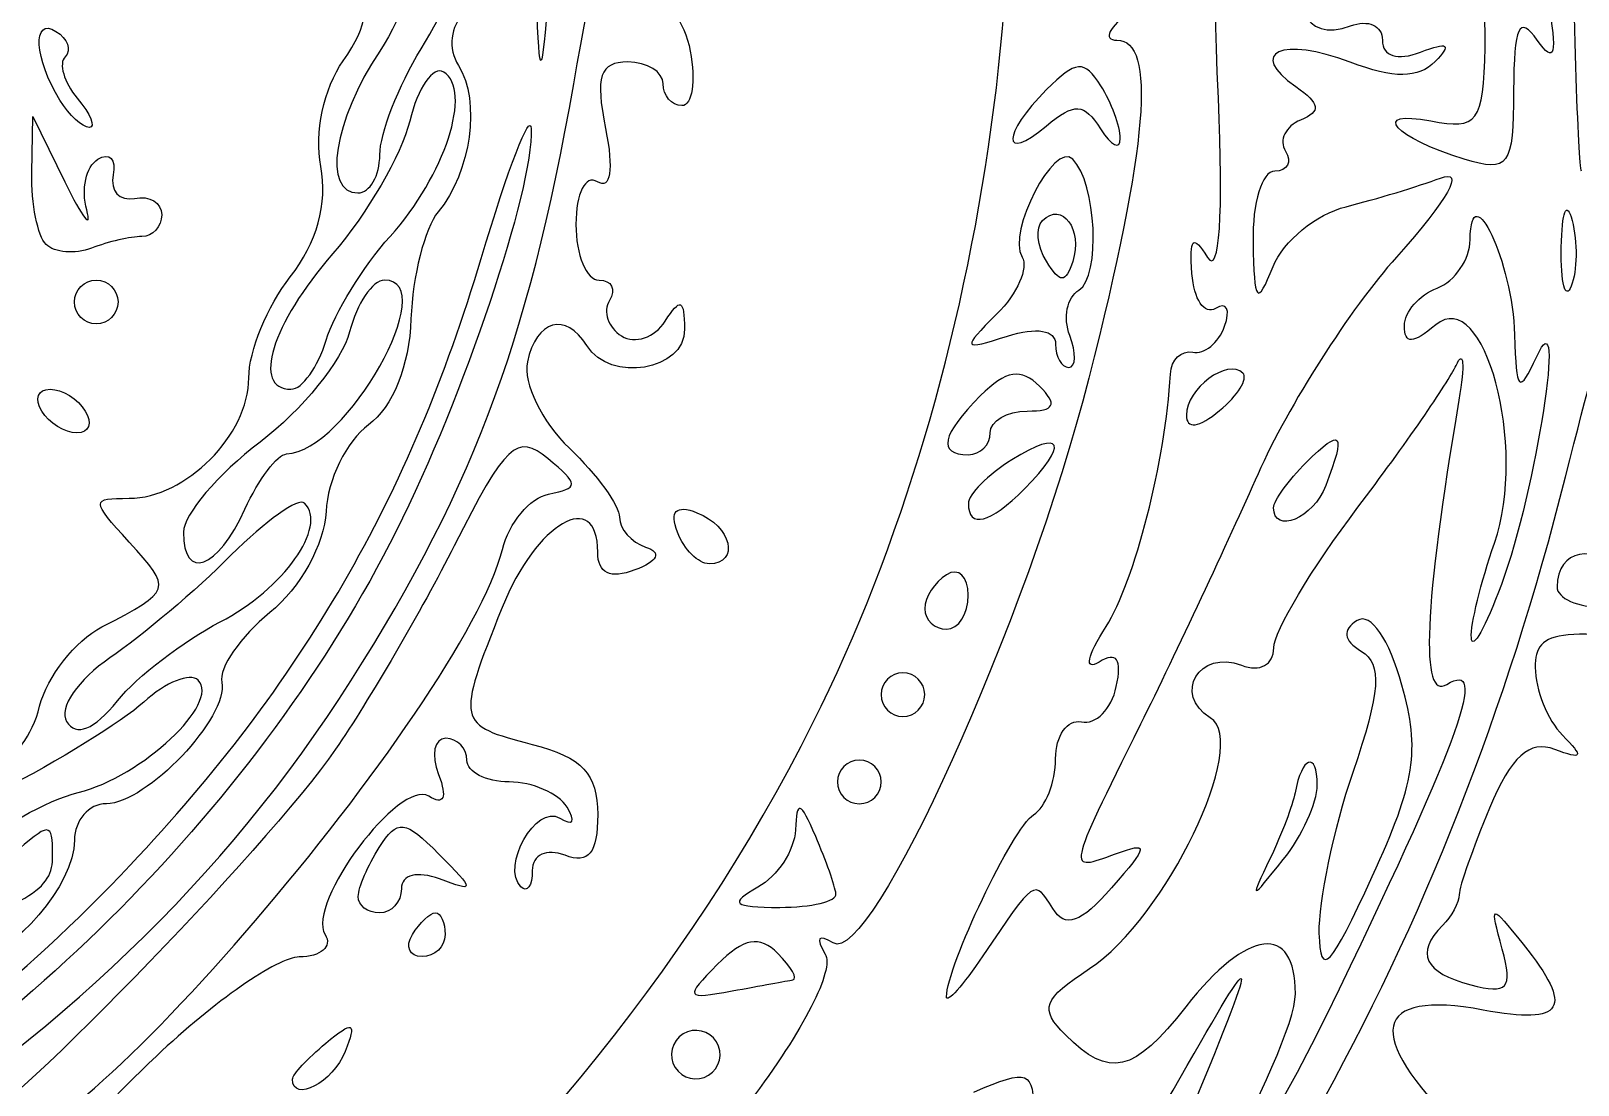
# Model space of a CAD drawing. Header units: millimetres. Extents: x 89 to 151, y 168 to 272.
# Drawn here: x 128.16 to 139.71, y 212.75 to 220.61 of the extents above; entities that cross this region are included whole.
import ezdxf

# ---------------------------------------------------------------- set-up
doc = ezdxf.new("R2010")
doc.units = ezdxf.units.MM
doc.layers.add('Layer_1', color=7, linetype='CONTINUOUS')

msp = doc.modelspace()

# ---------------------------------------------------------------- linework, layer by layer
at = {"layer": 'Layer_1', "color": 7}
for points in [[(128.37215, 220.096528)], [(135.73941, 218.894273)], [(128.48017, 218.590429)], [(130.3601, 218.305549)], [(135.91324, 218.341046)], [(137.20631, 218.06007)], [(128.23592, 217.776322)], [(135.31883, 217.61356)], [(135.57474, 217.194871)], [(129.75327, 217.043681)], [(137.43578, 217.055248)], [(132.98387, 216.872517)], [(135.15601, 216.402006)], [(129.56939, 216.203307)], [(138.91263, 216.083019)], [(138.39465, 215.73135)], [(134.83036, 215.659702)], [(134.50472, 215.008358)], [(137.76146, 214.985244)], [(134.16763, 214.173906)], [(131.00434, 213.868596)], [(133.84513, 213.530862)], [(133.27479, 213.068404)], [(130.10882, 212.790324)]]:
    msp.add_lwpolyline(points, close=True, dxfattribs=at)
for points in [[(128.16185, 219.553789), (128.16985, 219.974411), (128.4092, 219.485947)], [(136.14215, 219.882568), (136.14279, 219.882584)], [(128.26881, 219.019546), (128.26813, 219.019556)], [(139.5832, 218.997473), (139.5842, 218.997473)], [(130.59889, 214.153553), (130.59978, 214.153554)], [(134.99251, 213.405453), (134.99345, 213.405448)]]:
    msp.add_lwpolyline(points, dxfattribs=at)
for points in [[(133.99592, 215.44852), (135.31877, 218.088198), (135.81085, 221.664406), (135.23478, 224.451977)], [(132.20866, 220.218624), (132.49066, 221.835716), (132.74497, 222.517484), (132.94527, 222.193387)], [(139.73584, 219.567347), (139.70894, 219.612127), (139.67494, 220.754866), (139.66044, 222.106776)], [(138.08254, 208.342776), (140.99354, 211.840698), (142.75048, 216.892895), (142.83527, 222.009581)], [(132.299627, 176.529913), (143.302082, 184.125524), (150.475874, 202.01942), (150.475874, 221.867706)], [(137.02335, 220.11145), (136.97475, 221.192497), (137.00685, 221.506326), (137.15699, 221.421783)], [(131.08472, 221.389439), (131.08413, 221.148456), (130.93808, 220.73148), (130.76015, 220.462826)], [(131.07004, 220.48056), (131.23981, 220.758969), (131.4142, 221.125317), (131.4576, 221.294666)], [(139.01541, 220.490496), (139.03131, 221.051384), (138.86751, 221.348913), (138.53895, 221.355913)], [(137.80696, 221.149065), (137.51897, 220.861086), (137.65946, 220.51577), (138.00989, 220.650242)], [(130.48701, 220.390714), (130.68, 220.666237), (130.69518, 220.814296), (130.55371, 221.04087)], [(132.01307, 220.788471), (131.96187, 220.21792), (131.95127, 220.242515), (131.92727, 220.986887)], [(132.77625, 220.869901), (132.90011, 220.869901), (133.03652, 220.686727), (133.07932, 220.462849)], [(139.48376, 220.84959), (139.55576, 220.433412), (139.53666, 220.359333), (139.40486, 220.5443)], [(128.37224, 220.096528), (128.18038, 220.403654), (128.16194, 220.721745), (128.34244, 220.610168)], [(131.39308, 220.753813), (131.28745, 220.648201), (131.26882, 220.48179), (131.34838, 220.354902)], [(136.37035, 220.763003), (136.20575, 220.642642), (136.15835, 220.544172), (136.26499, 220.544172)], [(138.00989, 220.650242), (138.14135, 220.700692), (138.2489, 220.653042), (138.2489, 220.544302)], [(139.40486, 220.5443), (139.26899, 220.734966), (139.23028, 220.652209), (139.22833, 220.166981)], [(128.34244, 220.610168), (128.43004, 220.556008), (128.46092, 220.470804), (128.41094, 220.420848)], [(138.00854, 220.379972), (137.49871, 220.573806), (137.23255, 220.454202), (137.60227, 220.197397)], [(130.76015, 220.462826), (130.41353, 219.93946), (130.33124, 219.404487), (130.59733, 219.404487)], [(130.76076, 219.689425), (130.7611, 219.84614), (130.90028, 220.202151), (131.07004, 220.48056)], [(133.07932, 220.462849), (133.12212, 220.238969), (133.09402, 220.055796), (133.01692, 220.055796)], [(136.26499, 220.544172), (136.56271, 220.544172), (136.4981, 219.763383), (136.05623, 218.02149)], [(138.2489, 220.544302), (138.2489, 220.423272), (138.35938, 220.388698), (138.53384, 220.455112)], [(138.53384, 220.455112), (138.73992, 220.533562), (138.76979, 220.514182), (138.6417, 220.385072)], [(138.61099, 219.941464), (138.96144, 219.874464), (138.99941, 219.926024), (139.01541, 220.490496)], [(128.41094, 220.420848), (128.36094, 220.370898), (128.40194, 220.231688), (128.50144, 220.111509)], [(130.31956, 219.602648), (130.27196, 219.851646), (130.34276, 220.184741), (130.48701, 220.390714)], [(131.23779, 220.306605), (131.15929, 220.355135), (131.04522, 220.190352), (130.98434, 219.94042)], [(131.34838, 220.354902), (131.5157, 220.08791), (131.44268, 219.562652), (131.19674, 219.262918)], [(132.61209, 220.381437), (132.40399, 220.381437), (132.3687, 220.275432), (132.44682, 219.884881)], [(132.87668, 220.218617), (132.87668, 220.308167), (132.75754, 220.381437), (132.61209, 220.381437)], [(136.14516, 220.204388), (136.02156, 220.39968), (135.96058, 220.395298), (135.74059, 220.175308)], [(138.6417, 220.385072), (138.51508, 220.25735), (138.3349, 220.255894), (138.00854, 220.379972)], [(130.83745, 219.07895), (131.24744, 219.534092), (131.45548, 220.172061), (131.23779, 220.306605)], [(128.50144, 220.111509), (128.60114, 219.991332), (128.64149, 219.893001), (128.59104, 219.893001)], [(130.45397, 215.623944), (131.43231, 217.122624), (131.86744, 218.262032), (132.20866, 220.218624)], [(133.01692, 220.055796), (132.93972, 220.055796), (132.87668, 220.129066), (132.87668, 220.218617)], [(135.74059, 220.175308), (135.40539, 219.840094), (135.40352, 219.625552), (135.73759, 219.903338)], [(136.29071, 219.811634), (136.29071, 219.901184), (136.22521, 220.077925), (136.14516, 220.204388)], [(136.94305, 218.92307), (137.03065, 218.781263), (137.06219, 219.246764), (137.02335, 220.11145)], [(137.60227, 220.197397), (137.78448, 220.07083), (137.79285, 220.011195), (137.63727, 219.948112)], [(139.22833, 220.166981), (139.22533, 219.598585), (139.19443, 219.554895), (138.85949, 219.656112)], [(128.59104, 219.893001), (128.54064, 219.893001), (128.44209, 219.984591), (128.37215, 220.096528)], [(131.51826, 218.916053), (131.71854, 219.587691), (131.88634, 220.022289), (131.89113, 219.881827)], [(135.73759, 219.903338), (135.95028, 220.079858), (136.01956, 220.076301), (136.14215, 219.882568)], [(138.85949, 219.656112), (138.3376, 219.813787), (138.1496, 220.029663), (138.61099, 219.941464)], [(130.98434, 219.94042), (130.92344, 219.690491), (130.66488, 219.245327), (130.4097, 218.951168)], [(131.89113, 219.881827), (131.90663, 219.4287), (131.38821, 217.884417), (130.8837, 216.880789)], [(132.44682, 219.884881), (132.50832, 219.576914), (132.48522, 219.425966), (132.38582, 219.487436)], [(136.14279, 219.882584), (136.22419, 219.75401), (136.29071, 219.722092), (136.29071, 219.811634)], [(137.63727, 219.948112), (137.52482, 219.902502), (137.47414, 219.798179), (137.52482, 219.716276)], [(135.93533, 219.656611), (135.79761, 219.794337), (135.44342, 219.10994), (135.55717, 218.925889)], [(128.57178, 219.277205), (128.52958, 219.431054), (128.56678, 219.601356), (128.65488, 219.655656)], [(128.65488, 219.655656), (128.74278, 219.709946), (128.79449, 219.657356), (128.76982, 219.53876)], [(130.59733, 219.404487), (130.68683, 219.404487), (130.76043, 219.532707), (130.76076, 219.689425)], [(135.98123, 218.678735), (136.14661, 218.780936), (136.11382, 219.478032), (135.93533, 219.656611)], [(137.52482, 219.716276), (137.57542, 219.634376), (137.53922, 219.567361), (137.44442, 219.567361)], [(128.26813, 219.019556), (128.20573, 219.082036), (128.15778, 219.322447), (128.16185, 219.553789)], [(128.76982, 219.53876), (128.74532, 219.420171), (128.81662, 219.341448), (128.92861, 219.363837)], [(130.09222, 218.777518), (130.29218, 219.03172), (130.37278, 219.324261), (130.31956, 219.602648)], [(132.38582, 219.487436), (132.29652, 219.542636), (132.22544, 219.401956), (132.22544, 219.169888)], [(137.44442, 219.567361), (137.34952, 219.567361), (137.27663, 219.329235), (137.28231, 219.038192)], [(138.68155, 219.515249), (138.86817, 219.584959), (138.74395, 219.362097), (138.35307, 218.925723)], [(138.90366, 219.055517), (138.90866, 219.550978), (139.2204, 218.884231), (139.23575, 218.346108)], [(128.4092, 219.485947), (128.54084, 219.217292), (128.614, 219.123359), (128.57178, 219.277205)], [(137.97657, 219.301526), (138.19928, 219.357426), (138.51651, 219.453596), (138.68155, 219.515249)], [(128.92861, 219.363837), (129.04053, 219.386217), (129.13213, 219.331267), (129.13213, 219.241718)], [(135.70959, 219.198328), (135.8553, 219.344047), (136.01419, 219.129728), (135.93549, 218.893617)], [(137.43215, 218.854462), (137.50895, 219.044453), (137.75387, 219.245632), (137.97657, 219.301526)], [(139.5842, 218.997473), (139.5882, 219.266127), (139.624, 219.356319), (139.6653, 219.1979)], [(129.13213, 219.241718), (129.13213, 219.152168), (129.06483, 219.078896), (128.98263, 219.078896)], [(131.19674, 219.262918), (131.0961, 219.140274), (131.00474, 218.781292), (130.99376, 218.465174)], [(135.73939, 218.894273), (135.66919, 219.007758), (135.65579, 219.144585), (135.70959, 219.198328)], [(139.6653, 219.1979), (139.7066, 219.03948), (139.7039, 218.819672), (139.6583, 218.709436)], [(128.98263, 219.078896), (128.90033, 219.078896), (128.73172, 219.039976), (128.60777, 218.992416)], [(130.3601, 218.305549), (130.421, 218.50704), (130.63577, 218.85507), (130.83745, 219.07895)], [(132.22544, 219.169888), (132.22544, 218.940724), (132.30304, 218.753225), (132.39788, 218.753225)], [(136.82549, 218.803182), (136.80539, 219.07021), (136.83349, 219.099412), (136.94305, 218.92307)], [(128.60777, 218.992416), (128.48378, 218.944856), (128.3313, 218.957066), (128.26881, 219.019546)], [(130.4097, 218.951168), (129.95157, 218.42307), (129.80233, 217.939201), (130.09757, 217.939201)], [(137.28231, 219.038192), (137.29131, 218.580201), (137.31141, 218.555487), (137.43215, 218.854462)], [(138.65694, 218.69428), (138.79126, 218.74583), (138.90229, 218.908383), (138.90366, 219.055517)], [(139.6583, 218.709436), (139.6137, 218.599206), (139.58, 218.728816), (139.5832, 218.997473)], [(128.89671, 214.387292), (130.17866, 215.739934), (130.98816, 217.138345), (131.51826, 218.916053)], [(135.55717, 218.925889), (135.60687, 218.845399), (135.52217, 218.654082), (135.36878, 218.500719)], [(135.93549, 218.893617), (135.88039, 218.728162), (135.84189, 218.728291), (135.73941, 218.894273)], [(138.35307, 218.925723), (138.00738, 218.53983), (137.54233, 217.811954), (137.31962, 217.308222)], [(128.48017, 218.590429), (128.48017, 218.679979), (128.55337, 218.75325), (128.64299, 218.75325)], [(128.64299, 218.75325), (128.73259, 218.75325), (128.80581, 218.67998), (128.80581, 218.590429)], [(129.78243, 218.023824), (129.78243, 218.221748), (129.92184, 218.56091), (130.09222, 218.777518)], [(130.06435, 217.455914), (130.51111, 217.474334), (131.23151, 218.753304), (130.79513, 218.753304)], [(130.79513, 218.753304), (130.70563, 218.753304), (130.58871, 218.579569), (130.53541, 218.367226)], [(132.39788, 218.753225), (132.49278, 218.753225), (132.52817, 218.685025), (132.47658, 218.601655)], [(137.00223, 218.542962), (136.91973, 218.491922), (136.84012, 218.609022), (136.82549, 218.803182)], [(139.08522, 216.790284), (139.33529, 217.507679), (139.00912, 218.719909), (138.64692, 218.419291)], [(132.89239, 218.447424), (133.00484, 218.624888), (133.03503, 218.612227), (133.03701, 218.386874)], [(135.91323, 218.341039), (135.86273, 218.472498), (135.89343, 218.624462), (135.98123, 218.678735)], [(138.4127, 218.412691), (138.4127, 218.51602), (138.52266, 218.642733), (138.65694, 218.69428)], [(139.40052, 218.183286), (139.62692, 218.672119), (139.39652, 217.187308), (139.13704, 216.481714)], [(139.61642, 217.286041), (139.96805, 218.677074), (139.97265, 218.684484), (140.29063, 218.369277)], [(128.64299, 218.427608), (128.55349, 218.427608), (128.48017, 218.500878), (128.48017, 218.590429)], [(128.80581, 218.590429), (128.80581, 218.500879), (128.73261, 218.427608), (128.64299, 218.427608)], [(132.30681, 218.264755), (132.15047, 218.517706), (131.92991, 218.457043), (131.86281, 218.142636)], [(145.56412, 218.491402), (144.4428, 210.429402), (139.39736, 203.397205), (132.14412, 199.786975)], [(132.47658, 218.601655), (132.42498, 218.518295), (132.46608, 218.399), (132.56658, 218.336563)], [(135.36878, 218.500719), (135.10554, 218.23748), (135.11, 218.22825), (135.44868, 218.335743)], [(137.07023, 218.409566), (137.11533, 218.533968), (137.08483, 218.594), (137.00223, 218.542962)], [(130.99376, 218.465174), (130.98196, 218.114093), (130.85793, 217.805683), (130.67604, 217.672686)], [(133.03701, 218.386874), (133.04001, 218.078185), (132.47997, 217.984576), (132.30681, 218.264755)], [(132.56658, 218.336563), (132.66761, 218.274133), (132.81423, 218.323963), (132.89239, 218.447424)], [(135.44868, 218.335743), (135.66552, 218.404563), (135.80744, 218.380853), (135.80744, 218.275823)], [(136.83202, 218.215036), (136.91782, 218.197626), (137.02503, 218.285166), (137.07023, 218.409566)], [(138.64692, 218.419291), (138.47372, 218.275551), (138.4127, 218.273854), (138.4127, 218.412691)], [(130.53541, 218.367226), (130.48211, 218.154882), (130.1811, 217.784806), (129.86648, 217.544833)], [(130.09757, 217.939201), (130.18097, 217.939201), (130.29923, 218.104058), (130.3601, 218.305549)], [(135.80744, 218.275823), (135.80744, 218.180233), (135.85194, 218.102029), (135.90624, 218.102029)], [(135.90624, 218.102029), (135.96054, 218.102029), (135.96384, 218.209583), (135.91324, 218.341046)], [(139.23575, 218.346108), (139.24755, 217.916902), (139.26805, 217.897149), (139.40052, 218.183286)], [(131.86281, 218.142636), (131.82931, 217.985921), (131.97054, 217.696342), (132.17653, 217.499127)], [(136.66533, 218.052214), (136.67033, 218.159178), (136.74613, 218.232449), (136.83202, 218.215036)], [(137.20631, 218.060061), (137.09333, 218.172981), (136.78449, 217.943558), (136.78449, 217.746778)], [(138.79824, 218.116548), (138.85574, 218.242865), (138.86524, 218.126348), (138.81974, 217.857745)], [(135.68742, 217.961299), (135.54941, 218.09931), (135.43789, 218.081607), (135.24781, 217.891519)], [(136.18483, 216.168769), (136.39863, 216.501628), (136.63014, 217.409091), (136.66533, 218.052214)], [(137.03266, 217.779598), (137.16915, 217.892873), (137.2473, 218.019089), (137.20631, 218.06007)], [(138.06549, 217.05821), (138.41106, 217.513984), (138.74079, 217.990236), (138.79824, 218.116548)], [(128.23593, 217.776322), (128.18053, 217.865872), (128.20853, 217.939144), (128.29813, 217.939144)], [(128.29813, 217.939144), (128.38763, 217.939144), (128.50623, 217.865874), (128.56157, 217.776322)], [(128.88956, 217.125031), (129.31099, 217.125031), (129.78243, 217.599609), (129.78243, 218.023824)], [(136.05623, 218.02149), (135.59853, 216.217172), (134.42809, 213.633412), (134.14712, 213.807066)], [(135.59562, 217.77638), (135.8022, 217.77638), (135.8255, 217.82329), (135.68742, 217.961299)], [(135.24781, 217.891519), (134.9543, 217.598011), (134.9236, 217.450739), (135.15601, 217.450739)], [(138.81974, 217.857745), (138.55834, 216.318179), (138.52858, 215.611415), (138.73034, 215.736158)], [(128.49937, 217.613502), (128.40977, 217.613502), (128.29127, 217.686772), (128.23592, 217.776322)], [(128.56157, 217.776322), (128.61697, 217.686772), (128.58887, 217.613502), (128.49937, 217.613502)], [(135.31883, 217.61356), (135.31883, 217.70311), (135.44335, 217.77638), (135.59562, 217.77638)], [(136.78449, 217.746778), (136.78449, 217.638817), (136.87789, 217.651168), (137.03266, 217.779598)], [(130.67604, 217.672686), (130.51226, 217.552929), (130.36982, 217.262066), (130.35951, 217.026314)], [(132.01487, 217.422378), (131.78657, 217.611609), (131.70012, 217.531008), (131.31632, 216.771093)], [(135.15601, 217.450739), (135.24561, 217.450739), (135.31883, 217.524009), (135.31883, 217.61356)], [(135.57469, 217.194872), (135.91083, 217.531012), (135.8603, 217.649426), (135.48169, 217.412948)], [(137.68001, 217.392521), (137.94509, 217.657603), (137.97829, 217.618157), (137.82542, 217.219756)], [(129.86648, 217.544833), (129.55186, 217.30486), (129.29444, 217.002344), (129.29444, 216.872575)], [(129.75327, 217.043681), (129.85522, 217.267561), (129.99527, 217.453065), (130.06435, 217.455914)], [(132.17653, 217.499127), (132.3825, 217.301912), (132.55103, 217.069891), (132.55103, 216.983526)], [(132.02187, 217.156742), (132.25015, 217.201352), (132.24951, 217.228422), (132.01487, 217.422378)], [(135.48169, 217.412948), (135.30259, 217.301091), (135.15605, 217.153937), (135.15605, 217.085926)], [(137.43578, 217.055248), (137.43578, 217.106418), (137.54574, 217.258193), (137.68001, 217.392521)], [(137.31962, 217.308222), (137.09693, 216.804491), (136.70202, 215.963528), (136.44207, 215.439417)], [(137.82542, 217.219756), (137.73252, 216.977693), (137.43578, 216.852403), (137.43578, 217.055248)], [(137.73734, 212.510725), (138.55135, 213.95603), (139.17578, 215.542887), (139.61642, 217.286041)], [(128.88856, 216.798391), (128.60291, 217.114034), (128.60297, 217.125031), (128.88956, 217.125031)], [(130.19858, 217.089273), (130.15438, 217.133523), (129.90717, 216.95818), (129.64933, 216.699621)], [(132.38821, 216.723062), (132.38821, 217.208524), (131.92702, 216.941953), (131.67434, 216.310444)], [(131.67615, 216.742405), (131.72655, 216.942967), (131.88206, 217.129418), (132.02187, 217.156742)], [(135.15605, 217.085926), (135.15605, 216.89605), (135.31807, 216.938209), (135.57474, 217.194871)], [(129.29444, 216.872575), (129.29444, 216.50141), (129.54955, 216.596544), (129.75327, 217.043681)], [(129.56939, 216.203307), (130.04278, 216.448103), (130.37373, 216.914122), (130.19858, 217.089273)], [(130.35951, 217.026314), (130.34901, 216.7845), (130.16604, 216.455625), (129.93992, 216.271763)], [(132.98391, 216.872517), (132.92341, 217.030213), (132.97211, 217.078432), (133.1293, 217.017917)], [(133.1293, 217.017917), (133.38685, 216.919087), (133.45392, 216.636578), (133.2198, 216.636578)], [(137.43649, 216.008586), (137.43687, 216.130114), (137.71992, 216.602438), (138.06549, 217.05821)], [(130.8837, 216.880789), (129.87922, 214.882553), (128.00243, 212.990358), (126.04068, 211.998024)], [(132.55103, 216.983526), (132.55103, 216.897166), (132.63893, 216.797204), (132.74632, 216.761401)], [(133.2198, 216.636578), (133.1399, 216.636578), (133.03366, 216.742754), (132.98387, 216.872517)], [(128.68606, 216.165458), (129.21193, 216.439018), (129.21242, 216.440541), (128.88856, 216.798391)], [(131.31632, 216.771093), (131.07543, 216.294109), (130.67682, 215.610771), (130.43054, 215.252565)], [(132.74632, 216.761401), (132.86848, 216.720681), (132.83802, 216.656537), (132.66492, 216.590121)], [(138.91263, 216.083106), (138.90563, 216.181686), (138.98403, 216.499913), (139.08522, 216.790284)], [(140.0424, 216.553352), (139.83904, 216.798397), (139.55245, 216.746206), (139.55245, 216.464132)], [(127.92434, 212.362297), (128.30343, 211.983214), (131.38447, 215.580219), (131.67615, 216.742405)], [(129.64933, 216.699621), (129.39148, 216.441064), (128.98483, 216.096737), (128.74566, 215.934451)], [(132.66492, 216.590121), (132.48194, 216.519901), (132.38821, 216.564931), (132.38821, 216.723062)], [(134.99318, 216.555218), (134.90358, 216.499868), (134.83036, 216.385644), (134.83036, 216.301377)], [(135.15601, 216.402006), (135.15601, 216.541619), (135.08281, 216.610564), (134.99318, 216.555218)], [(139.13704, 216.481714), (139.01987, 216.163856), (138.91894, 215.984443), (138.91263, 216.083019)], [(139.55245, 216.464132), (139.55245, 216.379872), (139.70796, 216.31092), (139.89803, 216.31092)], [(131.67434, 216.310444), (131.32947, 215.448518), (131.33234, 215.435445), (131.89899, 215.28861)], [(134.83036, 216.301377), (134.83036, 216.217117), (134.90356, 216.148165), (134.99318, 216.148165)], [(134.99318, 216.148165), (135.08278, 216.148165), (135.15601, 216.262398), (135.15601, 216.402006)], [(128.80097, 215.613023), (128.94878, 215.795561), (129.29457, 216.061188), (129.56939, 216.203307)], [(129.93992, 216.271763), (129.71946, 216.092511), (129.55744, 215.85866), (129.57986, 215.752094)], [(138.06087, 216.213389), (137.94593, 216.142339), (137.95591, 216.066431), (138.09107, 215.982863)], [(138.39462, 215.73135), (138.30002, 216.073986), (138.16075, 216.27512), (138.06087, 216.213389)], [(128.22064, 215.573529), (128.27614, 215.794824), (128.48562, 216.061192), (128.68606, 216.165458)], [(136.13193, 215.903115), (136.01988, 215.833825), (136.04233, 215.947015), (136.18483, 216.168769)], [(140.84684, 215.995379), (139.56261, 216.172859), (139.38959, 216.157158), (139.38959, 215.863138)], [(136.26131, 215.719635), (136.30581, 215.92453), (136.26431, 215.984434), (136.13193, 215.903115)], [(136.96304, 215.487122), (136.67984, 215.662147), (136.88144, 216.000376), (137.19676, 215.879355)], [(137.19676, 215.879355), (137.33442, 215.826525), (137.43608, 215.881355), (137.43649, 216.008586)], [(138.09107, 215.982863), (138.2485, 215.885553), (138.23449, 215.687502), (138.02707, 215.078693)], [(128.74566, 215.934451), (128.5065, 215.772166), (128.36063, 215.558781), (128.42151, 215.460262)], [(138.73034, 215.736158), (139.03975, 215.927381), (138.83151, 215.339084), (137.92545, 213.461571)], [(139.38959, 215.863138), (139.38959, 215.697468), (139.48119, 215.469654), (139.59313, 215.356886)], [(128.50933, 214.929514), (128.98635, 215.047867), (129.57311, 215.598344), (129.40327, 215.768184)], [(129.57986, 215.752094), (129.63416, 215.493739), (129.01844, 214.845498), (128.71864, 214.845498)], [(129.40327, 215.768184), (129.34457, 215.826784), (129.16244, 215.753214), (128.99832, 215.604697)], [(134.66754, 215.822522), (134.57804, 215.822522), (134.50472, 215.749252), (134.50472, 215.659702)], [(134.83036, 215.659702), (134.83036, 215.749252), (134.75716, 215.822522), (134.66754, 215.822522)], [(136.00142, 215.456121), (136.10809, 215.433741), (136.22499, 215.552311), (136.26131, 215.719635)], [(138.17256, 214.302496), (138.49512, 215.008032), (138.53086, 215.238017), (138.39465, 215.73135)], [(121.81546, 210.564368), (125.06223, 210.675202), (128.56123, 212.724571), (130.45397, 215.623944)], [(128.99832, 215.604697), (128.83421, 215.456177), (128.35319, 215.159117), (127.92941, 214.944566)], [(128.42151, 215.460262), (128.49381, 215.343339), (128.62555, 215.396392), (128.80097, 215.613023)], [(134.50472, 215.659702), (134.50472, 215.570152), (134.57792, 215.49688), (134.66754, 215.49688)], [(134.66754, 215.49688), (134.75714, 215.49688), (134.83036, 215.57015), (134.83036, 215.659702)], [(127.91832, 215.171175), (128.02906, 215.171175), (128.1651, 215.352235), (128.22064, 215.573529)], [(136.06188, 213.616012), (136.63049, 213.988593), (137.26295, 215.301765), (136.96304, 215.487122)], [(124.5379, 207.835576), (128.32176, 208.662963), (132.13261, 211.730392), (133.99592, 215.44852)], [(135.80757, 215.180793), (135.80757, 215.354611), (135.89487, 215.478509), (136.00142, 215.456121)], [(136.44207, 215.439417), (135.88559, 214.317469), (135.8896, 214.338197), (136.25436, 214.471211)], [(130.43054, 215.252565), (129.92324, 214.51474), (127.86445, 212.403194), (127.65236, 212.403194)], [(131.25346, 215.333981), (131.16676, 215.333981), (131.14259, 215.212059), (131.19976, 215.063039)], [(131.41118, 215.171159), (131.41118, 215.260709), (131.34018, 215.333981), (131.25346, 215.333981)], [(131.89899, 215.28861), (132.27444, 215.19132), (132.38821, 215.069445), (132.38821, 214.764551)], [(139.53503, 215.251405), (139.34719, 215.322865), (139.2099, 215.199245), (139.04845, 214.813292)], [(139.59313, 215.356886), (139.75622, 215.192574), (139.74468, 215.171624), (139.53503, 215.251405)], [(131.72722, 215.008339), (131.5534, 215.008339), (131.41118, 215.081609), (131.41118, 215.171159)], [(134.34189, 215.171178), (134.25229, 215.171178), (134.17907, 215.097908), (134.17907, 215.008358)], [(134.50472, 215.008358), (134.50472, 215.097908), (134.43152, 215.171178), (134.34189, 215.171178)], [(135.64228, 214.762606), (135.73318, 214.818786), (135.80757, 215.006975), (135.80757, 215.180793)], [(137.76142, 214.985262), (137.76142, 215.240751), (137.64583, 215.2), (137.59611, 214.927002)], [(131.12576, 214.902132), (130.90973, 215.035643), (130.20939, 214.100862), (130.35225, 213.869701)], [(131.19976, 215.063039), (131.26626, 214.889583), (131.23966, 214.831689), (131.12576, 214.902132)], [(138.02707, 215.078693), (137.88098, 214.649928), (137.76744, 214.110682), (137.77478, 213.880367)], [(127.69409, 214.467112), (127.9028, 214.661965), (128.26965, 214.870047), (128.50933, 214.929514)], [(132.15943, 214.82036), (132.09553, 214.923741), (131.90103, 215.008339), (131.72722, 215.008339)], [(134.17907, 215.008358), (134.17907, 214.918808), (134.25227, 214.845536), (134.34189, 214.845536)], [(134.34189, 214.845536), (134.43149, 214.845536), (134.50472, 214.918806), (134.50472, 215.008358)], [(137.59611, 214.927002), (137.57981, 214.837452), (137.49641, 214.617642), (137.41073, 214.438538)], [(137.50823, 214.428938), (137.6475, 214.602769), (137.76146, 214.853106), (137.76146, 214.985244)], [(128.71864, 214.845498), (128.58783, 214.845498), (128.48076, 214.723052), (128.48076, 214.573381)], [(131.81445, 214.225197), (131.66248, 214.377158), (131.92848, 214.84697), (132.10473, 214.73801)], [(132.10473, 214.73801), (132.20463, 214.67633), (132.22728, 214.71059), (132.15943, 214.82036)], [(134.01625, 214.601304), (133.90131, 214.868877), (133.87428, 214.877579), (133.86488, 214.650104)], [(139.04845, 214.813292), (138.92471, 214.51758), (138.82268, 214.226788), (138.82165, 214.167086)], [(128.31734, 214.460213), (128.31734, 214.714035), (128.29584, 214.713724), (128.01081, 214.455713)], [(130.75671, 214.519902), (130.89137, 214.732851), (130.9484, 214.72651), (131.20198, 214.470392)], [(132.38821, 214.764551), (132.38821, 214.478301), (132.32001, 214.393457), (132.14399, 214.460984)], [(134.99345, 213.405448), (134.99345, 213.630006), (135.4899, 214.668432), (135.64228, 214.762606)], [(128.48076, 214.573381), (128.48076, 214.242534), (128.01959, 213.70575), (127.73534, 213.70575)], [(133.86488, 214.650104), (133.85788, 214.497838), (133.73237, 214.305506), (133.5844, 214.222698)], [(134.16763, 214.173898), (134.16063, 214.229878), (134.09323, 214.4222), (134.01625, 214.601304)], [(136.25436, 214.471211), (136.5082, 214.563781), (136.50506, 214.536151), (136.22566, 214.218022)], [(127.09618, 213.74835), (128.16975, 214.111747), (128.31734, 214.19778), (128.31734, 214.460213)], [(130.59978, 214.153554), (130.60078, 214.220724), (130.67178, 214.385574), (130.75671, 214.519902)], [(131.20198, 214.470392), (131.47407, 214.195582), (131.47444, 214.183592), (131.20698, 214.284286)], [(132.14399, 214.460984), (132.00568, 214.514054), (131.89975, 214.464784), (131.89975, 214.347329)], [(123.18892, 211.181938), (125.55373, 211.710211), (127.27638, 212.677613), (128.89671, 214.387292)], [(131.20698, 214.284286), (131.04238, 214.346456), (130.92204, 214.315786), (130.92204, 214.211676)], [(131.89975, 214.347329), (131.89975, 214.233267), (131.86145, 214.17831), (131.81445, 214.225197)], [(137.41073, 214.438538), (137.25753, 214.118216), (137.25913, 214.118059), (137.50823, 214.428938)], [(130.92204, 214.211676), (130.92204, 214.112546), (130.84884, 214.031434), (130.75922, 214.031434)], [(133.5844, 214.222698), (133.36644, 214.100724), (133.39734, 214.072138), (133.74722, 214.072138)], [(135.78676, 214.063582), (135.64957, 214.285563), (135.65471, 214.28904), (135.26417, 213.710274)], [(136.22566, 214.218022), (135.99401, 213.954272), (135.87926, 213.9139), (135.78676, 214.063582)], [(137.77478, 213.880367), (137.78528, 213.538453), (137.85858, 213.615912), (138.17256, 214.302496)], [(130.75922, 214.031434), (130.66972, 214.031434), (130.59751, 214.086384), (130.59889, 214.153553)], [(133.74722, 214.072138), (133.98474, 214.072138), (134.17393, 214.117928), (134.16763, 214.173906)], [(138.82165, 214.167086), (138.82065, 214.107386), (138.76485, 214.003586), (138.69765, 213.936422)], [(139.14367, 213.759958), (139.04947, 214.104425), (139.05317, 214.105299), (139.29979, 213.796748)], [(131.00433, 213.868596), (131.05973, 213.958146), (131.13728, 214.031417), (131.17677, 214.031417)], [(131.17677, 214.031417), (131.21627, 214.031417), (131.24857, 213.958147), (131.24857, 213.868596)], [(130.35225, 213.869701), (130.40805, 213.779531), (130.32105, 213.70407), (130.15902, 213.701995)], [(131.07614, 213.705774), (130.98124, 213.705774), (130.94899, 213.779044), (131.00434, 213.868596)], [(131.24857, 213.868596), (131.24857, 213.779046), (131.17107, 213.705774), (131.07614, 213.705774)], [(133.73346, 213.727869), (133.59545, 213.86588), (133.48076, 213.845002), (133.28133, 213.645579)], [(134.14712, 213.807066), (134.03519, 213.876206), (134.01231, 213.844366), (134.08692, 213.723586)], [(136.79098, 212.891931), (137.34864, 213.869478), (137.33951, 213.806752), (136.69988, 212.266396)], [(137.59861, 213.427755), (137.59861, 213.957894), (137.24061, 213.915584), (136.78086, 213.331105)], [(138.69765, 213.936422), (138.49139, 213.730156), (138.56042, 213.584871), (138.90787, 213.494011)], [(138.90787, 213.494011), (139.18474, 213.421611), (139.22409, 213.466001), (139.14367, 213.759958)], [(139.29979, 213.796748), (139.68322, 213.317121), (139.60726, 213.192251), (139.00124, 213.305943)], [(130.15902, 213.701995), (129.99702, 213.699895), (129.51763, 213.367303), (129.09372, 212.962848)], [(133.28133, 213.645579), (133.03359, 213.397836), (133.04172, 213.383477), (133.39299, 213.448562)], [(134.08692, 213.723586), (134.15802, 213.608526), (133.92636, 213.15588), (133.52274, 212.621285)], [(133.84512, 213.530852), (133.88542, 213.537552), (133.83462, 213.626162), (133.73346, 213.727869)], [(135.26417, 213.710274), (135.11476, 213.488857), (134.99251, 213.351687), (134.99251, 213.405453)], [(133.39299, 213.448562), (133.60137, 213.487182), (133.80482, 213.524202), (133.84513, 213.530862)], [(135.88164, 213.120008), (135.68577, 213.315881), (135.71138, 213.386361), (136.06188, 213.616012)], [(137.92545, 213.461571), (135.77301, 209.001685), (131.80709, 205.533275), (127.02976, 203.932725)], [(136.34744, 211.157805), (136.49302, 211.012218), (137.59861, 213.018036), (137.59861, 213.427755)], [(139.00124, 213.305943), (138.17269, 213.461379), (138.10223, 213.123369), (138.81787, 212.426346)], [(136.78086, 213.331105), (136.39021, 212.834468), (136.20958, 212.792066), (135.88164, 213.120008)], [(130.35678, 213.057583), (130.56411, 213.22965), (130.58793, 213.219576), (130.50219, 212.996113)], [(133.27478, 213.068406), (133.22228, 213.153236), (133.11007, 213.179739), (133.02524, 213.127316)], [(130.10882, 212.790321), (130.10882, 212.824131), (130.22035, 212.9444), (130.35678, 213.057583)], [(133.02524, 213.127316), (132.94034, 213.074886), (132.91398, 212.962597), (132.96634, 212.877771)], [(133.21589, 212.818861), (133.30069, 212.871281), (133.32716, 212.98358), (133.27479, 213.068404)], [(129.09372, 212.962848), (128.4413, 212.34037), (128.35105, 212.1825), (128.50592, 211.934526)], [(130.50219, 212.996113), (130.41469, 212.767881), (130.10882, 212.607911), (130.10882, 212.790324)], [(132.96634, 212.877771), (133.01884, 212.792941), (133.13106, 212.766438), (133.21589, 212.818861)], [(135.19734, 212.693554), (135.60924, 212.869404), (135.6449, 212.855654), (135.64261, 212.521853)], [(136.13867, 211.855088), (136.21647, 211.932948), (136.51007, 212.399526), (136.79098, 212.891931)]]:
    msp.add_open_spline(points, degree=3, dxfattribs=at)
at = {"layer": 'Layer_1', "color": 1}
msp.add_open_spline([(132.512413, 175.673729), (143.722645, 183.412779), (151.03191, 201.644594), (151.03191, 221.867706)], degree=3, dxfattribs=at)

doc.saveas('drawing.dxf')
